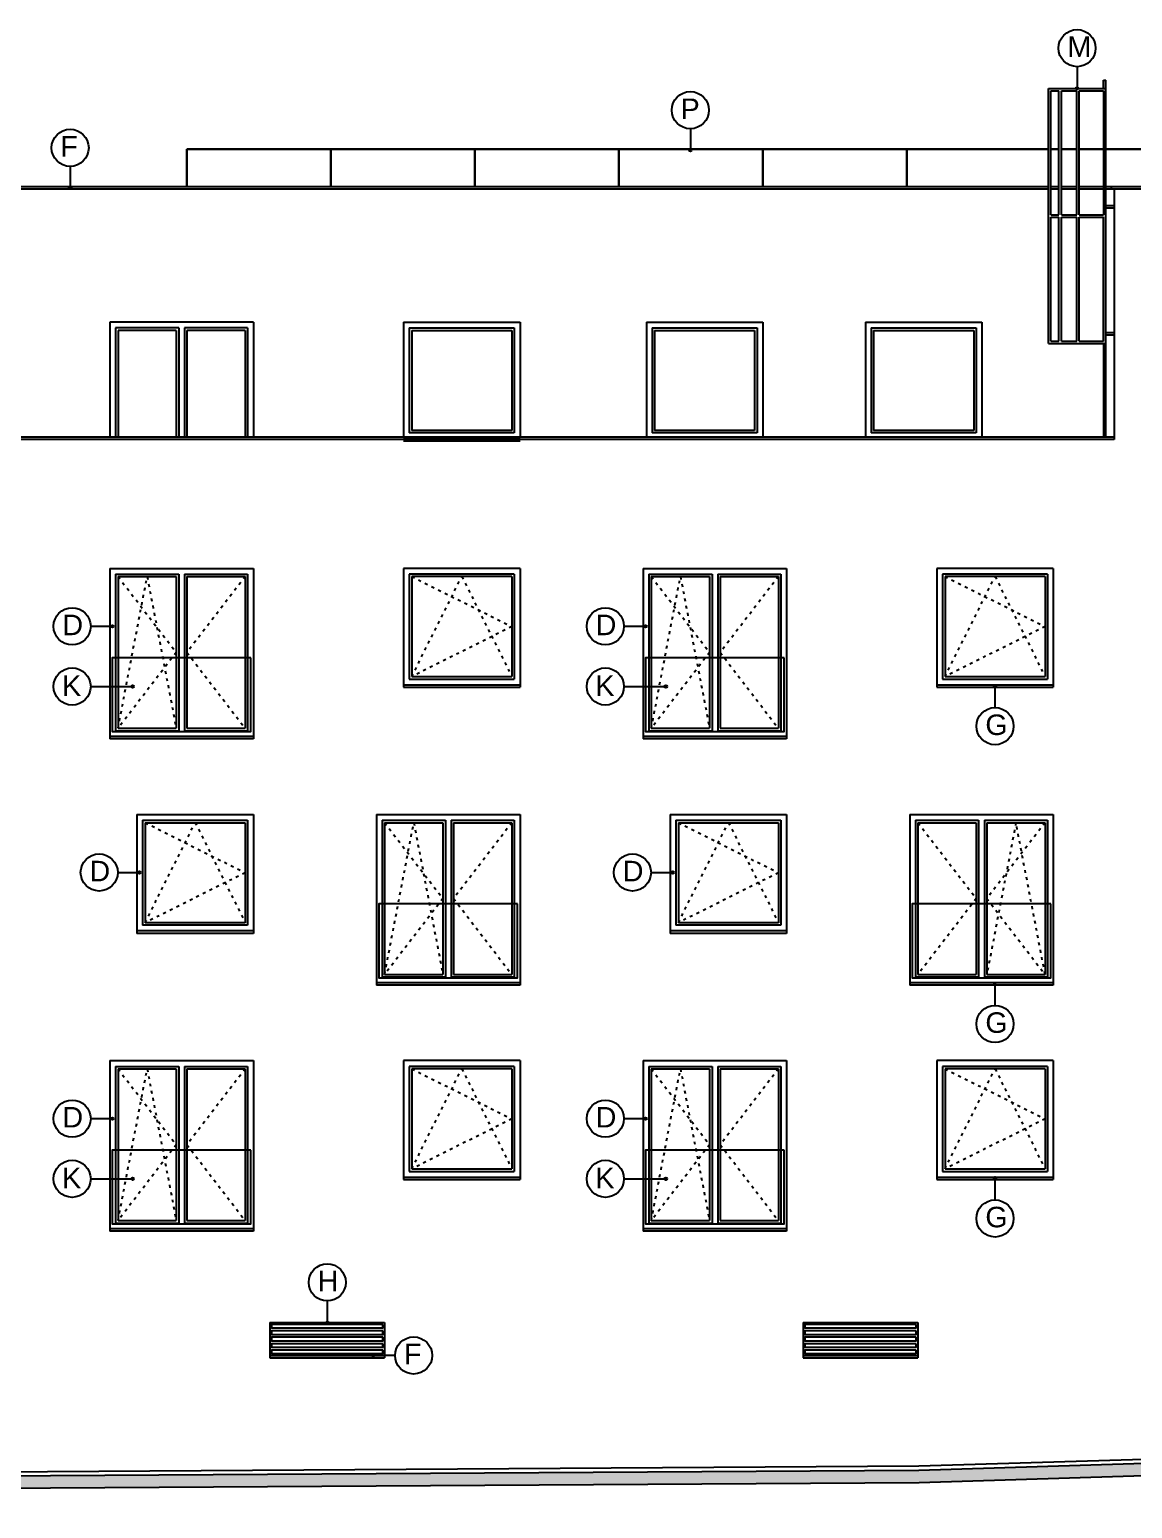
# Model space of a CAD drawing. Extents: x 3792242 to 5145247, y -1546315 to -1031918.
# Drawn here: x 4295580 to 4309022, y -1531721 to -1513697 of the extents above; entities that cross this region are included whole.
import ezdxf

# ---------------------------------------------------------------- set-up
doc = ezdxf.new("R2010")
doc.units = 0
doc.header["$MEASUREMENT"] = 0
doc.linetypes.add('ACAD_ISO03W100', pattern=[30, 12, -18])
for name, color, linetype in [('OKNÁ', 143, 'CONTINUOUS'), ('TENKÁ', 7, 'CONTINUOUS'), ('tzb', 153, 'CONTINUOUS'), ('ZARIADENIE1', 145, 'CONTINUOUS'), ('ZZ-elektro', 221, 'CONTINUOUS')]:
    doc.layers.add(name, color=color, linetype=linetype)
doc.styles.add('ARIAL', font='arial.ttf')

msp = doc.modelspace()

# ---------------------------------------------------------------- hatches: boundary and pattern name
at = {"layer": 'TENKÁ', "ltscale": 0.25}
h = msp.add_hatch(color=256, dxfattribs=at)
h.dxf.hatch_style = 1
h.paths.add_polyline_path([(4308332.714, -1514413.77, 1), (4308362.714, -1514413.77, 1)])
h = msp.add_hatch(color=256, dxfattribs=at)
h.dxf.hatch_style = 1
h.paths.add_polyline_path([(4303618.793, -1515169.893, 1), (4303648.793, -1515169.893, 1)])
h = msp.add_hatch(color=256, dxfattribs=at)
h.dxf.hatch_style = 1
h.paths.add_polyline_path([(4296059.183, -1515628.77, 1), (4296089.183, -1515628.77, 1)])
h = msp.add_hatch(color=256, dxfattribs=at)
h.dxf.hatch_style = 1
h.paths.add_polyline_path([(4296588.445, -1520985.5, 1), (4296588.445, -1520955.5, 1)])
h = msp.add_hatch(color=256, dxfattribs=at)
h.dxf.hatch_style = 1
h.paths.add_polyline_path([(4303088.445, -1520985.5, 1), (4303088.445, -1520955.5, 1)])
h = msp.add_hatch(color=256, dxfattribs=at)
h.dxf.hatch_style = 1
h.paths.add_polyline_path([(4296834.945, -1521718.913, 1), (4296834.945, -1521688.913, 1)])
h = msp.add_hatch(color=256, dxfattribs=at)
h.dxf.hatch_style = 1
h.paths.add_polyline_path([(4303334.945, -1521718.913, 1), (4303334.945, -1521688.913, 1)])
h = msp.add_hatch(color=256, dxfattribs=at)
h.dxf.hatch_style = 1
h.paths.add_polyline_path([(4307362.714, -1521697.018, 1), (4307332.714, -1521697.018, 1)])
h = msp.add_hatch(color=256, dxfattribs=at)
h.dxf.hatch_style = 1
h.paths.add_polyline_path([(4296918.445, -1523985.5, 1), (4296918.445, -1523955.5, 1)])
h = msp.add_hatch(color=256, dxfattribs=at)
h.dxf.hatch_style = 1
h.paths.add_polyline_path([(4303418.445, -1523985.5, 1), (4303418.445, -1523955.5, 1)])
h = msp.add_hatch(color=256, dxfattribs=at)
h.dxf.hatch_style = 1
h.paths.add_polyline_path([(4307362.714, -1525327.018, 1), (4307332.714, -1525327.018, 1)])
h = msp.add_hatch(color=256, dxfattribs=at)
h.dxf.hatch_style = 1
h.paths.add_polyline_path([(4296588.445, -1526985.5, 1), (4296588.445, -1526955.5, 1)])
h = msp.add_hatch(color=256, dxfattribs=at)
h.dxf.hatch_style = 1
h.paths.add_polyline_path([(4303088.445, -1526985.5, 1), (4303088.445, -1526955.5, 1)])
h = msp.add_hatch(color=256, dxfattribs=at)
h.dxf.hatch_style = 1
h.paths.add_polyline_path([(4296834.945, -1527718.913, 1), (4296834.945, -1527688.913, 1)])
h = msp.add_hatch(color=256, dxfattribs=at)
h.dxf.hatch_style = 1
h.paths.add_polyline_path([(4303334.945, -1527718.913, 1), (4303334.945, -1527688.913, 1)])
h = msp.add_hatch(color=256, dxfattribs=at)
h.dxf.hatch_style = 1
h.paths.add_polyline_path([(4307362.714, -1527697.018, 1), (4307332.714, -1527697.018, 1)])
h = msp.add_hatch(color=256, dxfattribs=at)
h.dxf.hatch_style = 1
h.paths.add_polyline_path([(4299192.714, -1529457.02, 1), (4299222.714, -1529457.02, 1)])
h = msp.add_hatch(color=256, dxfattribs=at)
h.dxf.hatch_style = 1
h.paths.add_polyline_path([(4299770.312, -1529872.02, -1), (4299770.312, -1529842.02, -1)])
at = {"layer": 'TENKÁ'}
h = msp.add_hatch(color=8, dxfattribs=at)
h.dxf.hatch_style = 1
h.paths.add_polyline_path([(4257090.843, -1531571.467), (4257090.843, -1531721.47), (4282577.714, -1531557.32), (4284407.714, -1531545.534), (4306421.874, -1531403.751), (4309387.714, -1531314.601), (4311217.714, -1531259.594), (4330429.911, -1530682.097), (4330429.911, -1530532.03), (4306419.138, -1531253.765)])

# ---------------------------------------------------------------- linework, layer by layer
at = {"layer": 'OKNÁ'}
for p, q in [((4297367.714, -1517363.77), (4296657.714, -1517363.77)), ((4296657.714, -1517363.77), (4296657.714, -1518663.77)), ((4297367.714, -1517363.77), (4297367.714, -1518663.77)), ((4298207.714, -1517363.77), (4297497.714, -1517363.77)), ((4297497.714, -1517363.77), (4297497.714, -1518663.77)), ((4298207.714, -1517363.77), (4298207.714, -1518663.77)), ((4300237.714, -1517363.77), (4301457.714, -1517363.77)), ((4300237.714, -1517363.77), (4300237.714, -1518583.77)), ((4301457.714, -1517363.77), (4301457.714, -1518583.77)), ((4303197.714, -1517363.77), (4304417.714, -1517363.77)), ((4303197.714, -1517363.77), (4303197.714, -1518583.77)), ((4304417.714, -1517363.77), (4304417.714, -1518583.77)), ((4305867.714, -1517363.77), (4307087.714, -1517363.77)), ((4305867.714, -1517363.77), (4305867.714, -1518583.77)), ((4307087.714, -1517363.77), (4307087.714, -1518583.77)), ((4301457.714, -1518583.77), (4300237.714, -1518583.77)), ((4304417.714, -1518583.77), (4303197.714, -1518583.77)), ((4307087.714, -1518583.77), (4305867.714, -1518583.77)), ((4296657.714, -1520363.77), (4297367.714, -1520363.77)), ((4296657.714, -1520363.77), (4296657.714, -1522213.77)), ((4297367.714, -1520363.77), (4297367.714, -1522213.77)), ((4297497.714, -1520363.77), (4298207.714, -1520363.77)), ((4297497.714, -1520363.77), (4297497.714, -1522213.77)), ((4298207.714, -1520363.77), (4298207.714, -1522213.77)), ((4301457.714, -1520363.77), (4300237.714, -1520363.77)), ((4300237.714, -1520363.77), (4300237.714, -1521583.77)), ((4301457.714, -1520363.77), (4301457.714, -1521583.77)), ((4303157.714, -1520363.77), (4303867.714, -1520363.77)), ((4303157.714, -1520363.77), (4303157.714, -1522213.77)), ((4303867.714, -1520363.77), (4303867.714, -1522213.77)), ((4303997.714, -1520363.77), (4304707.714, -1520363.77)), ((4303997.714, -1520363.77), (4303997.714, -1522213.77)), ((4304707.714, -1520363.77), (4304707.714, -1522213.77)), ((4307957.714, -1520363.77), (4306737.714, -1520363.77)), ((4306737.714, -1520363.77), (4306737.714, -1521583.77)), ((4307957.714, -1520363.77), (4307957.714, -1521583.77)), ((4300237.714, -1521583.77), (4301457.714, -1521583.77)), ((4306737.714, -1521583.77), (4307957.714, -1521583.77)), ((4296657.714, -1522213.77), (4297367.714, -1522213.77)), ((4297497.714, -1522213.77), (4298207.714, -1522213.77)), ((4303157.714, -1522213.77), (4303867.714, -1522213.77)), ((4303997.714, -1522213.77), (4304707.714, -1522213.77)), ((4296987.714, -1523363.77), (4298207.714, -1523363.77)), ((4296987.714, -1523363.77), (4296987.714, -1524583.77)), ((4298207.714, -1523363.77), (4298207.714, -1524583.77)), ((4299907.714, -1523363.77), (4300617.714, -1523363.77)), ((4299907.714, -1523363.77), (4299907.714, -1525213.77)), ((4300617.714, -1523363.77), (4300617.714, -1525213.77)), ((4300747.714, -1523363.77), (4301457.714, -1523363.77)), ((4300747.714, -1523363.77), (4300747.714, -1525213.77)), ((4301457.714, -1523363.77), (4301457.714, -1525213.77)), ((4303487.714, -1523363.77), (4304707.714, -1523363.77)), ((4303487.714, -1523363.77), (4303487.714, -1524583.77)), ((4304707.714, -1523363.77), (4304707.714, -1524583.77)), ((4306407.714, -1523363.77), (4307117.714, -1523363.77)), ((4306407.714, -1523363.77), (4306407.714, -1525213.77)), ((4307117.714, -1523363.77), (4307117.714, -1525213.77)), ((4307247.714, -1523363.77), (4307957.714, -1523363.77)), ((4307247.714, -1523363.77), (4307247.714, -1525213.77)), ((4307957.714, -1523363.77), (4307957.714, -1525213.77)), ((4298207.714, -1524583.77), (4296987.714, -1524583.77)), ((4304707.714, -1524583.77), (4303487.714, -1524583.77)), ((4299907.714, -1525213.77), (4300617.714, -1525213.77)), ((4300747.714, -1525213.77), (4301457.714, -1525213.77)), ((4306407.714, -1525213.77), (4307117.714, -1525213.77)), ((4307247.714, -1525213.77), (4307957.714, -1525213.77)), ((4296657.714, -1526363.77), (4297367.714, -1526363.77)), ((4296657.714, -1526363.77), (4296657.714, -1528213.77)), ((4297367.714, -1526363.77), (4297367.714, -1528213.77)), ((4297497.714, -1526363.77), (4298207.714, -1526363.77)), ((4297497.714, -1526363.77), (4297497.714, -1528213.77)), ((4298207.714, -1526363.77), (4298207.714, -1528213.77)), ((4301457.714, -1526363.77), (4300237.714, -1526363.77)), ((4300237.714, -1526363.77), (4300237.714, -1527583.77)), ((4301457.714, -1526363.77), (4301457.714, -1527583.77)), ((4303157.714, -1526363.77), (4303867.714, -1526363.77)), ((4303157.714, -1526363.77), (4303157.714, -1528213.77)), ((4303867.714, -1526363.77), (4303867.714, -1528213.77)), ((4303997.714, -1526363.77), (4304707.714, -1526363.77)), ((4303997.714, -1526363.77), (4303997.714, -1528213.77)), ((4304707.714, -1526363.77), (4304707.714, -1528213.77)), ((4307957.714, -1526363.77), (4306737.714, -1526363.77)), ((4306737.714, -1526363.77), (4306737.714, -1527583.77)), ((4307957.714, -1526363.77), (4307957.714, -1527583.77)), ((4300237.714, -1527583.77), (4301457.714, -1527583.77)), ((4306737.714, -1527583.77), (4307957.714, -1527583.77)), ((4296657.714, -1528213.77), (4297367.714, -1528213.77)), ((4297497.714, -1528213.77), (4298207.714, -1528213.77)), ((4303157.714, -1528213.77), (4303867.714, -1528213.77)), ((4303997.714, -1528213.77), (4304707.714, -1528213.77))]:
    msp.add_line(p, q, dxfattribs=at)
at = {"layer": 'OKNÁ', "linetype": 'ACAD_ISO03W100', "ltscale": 3}
for p, q in [((4296657.714, -1520363.77), (4297367.714, -1521288.77)), ((4296657.714, -1522213.77), (4297012.714, -1520363.77)), ((4297012.714, -1520363.77), (4297367.714, -1522213.77)), ((4298207.714, -1520363.77), (4297497.714, -1521288.77)), ((4300237.714, -1520363.77), (4301457.714, -1520973.77)), ((4300237.714, -1521583.77), (4300847.714, -1520363.77)), ((4300847.714, -1520363.77), (4301457.714, -1521583.77)), ((4303157.714, -1520363.77), (4303867.714, -1521288.77)), ((4303157.714, -1522213.77), (4303512.714, -1520363.77)), ((4303512.714, -1520363.77), (4303867.714, -1522213.77)), ((4304707.714, -1520363.77), (4303997.714, -1521288.77)), ((4306737.714, -1520363.77), (4307957.714, -1520973.77)), ((4306737.714, -1521583.77), (4307347.714, -1520363.77)), ((4307347.714, -1520363.77), (4307957.714, -1521583.77)), ((4301457.714, -1520973.77), (4300237.714, -1521583.77)), ((4307957.714, -1520973.77), (4306737.714, -1521583.77)), ((4297367.714, -1521288.77), (4296657.714, -1522213.77)), ((4297497.714, -1521288.77), (4298207.714, -1522213.77)), ((4303867.714, -1521288.77), (4303157.714, -1522213.77)), ((4303997.714, -1521288.77), (4304707.714, -1522213.77)), ((4296987.714, -1523363.77), (4298207.714, -1523973.77)), ((4296987.714, -1524583.77), (4297597.714, -1523363.77)), ((4297597.714, -1523363.77), (4298207.714, -1524583.77)), ((4299907.714, -1523363.77), (4300617.714, -1524288.77)), ((4299907.714, -1525213.77), (4300262.714, -1523363.77)), ((4300262.714, -1523363.77), (4300617.714, -1525213.77)), ((4301457.714, -1523363.77), (4300747.714, -1524288.77)), ((4303487.714, -1523363.77), (4304707.714, -1523973.77)), ((4303487.714, -1524583.77), (4304097.714, -1523363.77)), ((4304097.714, -1523363.77), (4304707.714, -1524583.77)), ((4306407.714, -1523363.77), (4307117.714, -1524288.77)), ((4307957.714, -1523363.77), (4307247.714, -1524288.77)), ((4307602.714, -1523363.77), (4307247.714, -1525213.77)), ((4307957.714, -1525213.77), (4307602.714, -1523363.77)), ((4298207.714, -1523973.77), (4296987.714, -1524583.77)), ((4304707.714, -1523973.77), (4303487.714, -1524583.77)), ((4300617.714, -1524288.77), (4299907.714, -1525213.77)), ((4300747.714, -1524288.77), (4301457.714, -1525213.77)), ((4307117.714, -1524288.77), (4306407.714, -1525213.77)), ((4307247.714, -1524288.77), (4307957.714, -1525213.77)), ((4296657.714, -1526363.77), (4297367.714, -1527288.77)), ((4296657.714, -1528213.77), (4297012.714, -1526363.77)), ((4297012.714, -1526363.77), (4297367.714, -1528213.77)), ((4298207.714, -1526363.77), (4297497.714, -1527288.77)), ((4300237.714, -1526363.77), (4301457.714, -1526973.77)), ((4300237.714, -1527583.77), (4300847.714, -1526363.77)), ((4300847.714, -1526363.77), (4301457.714, -1527583.77)), ((4303157.714, -1526363.77), (4303867.714, -1527288.77)), ((4303157.714, -1528213.77), (4303512.714, -1526363.77)), ((4303512.714, -1526363.77), (4303867.714, -1528213.77)), ((4304707.714, -1526363.77), (4303997.714, -1527288.77)), ((4306737.714, -1526363.77), (4307957.714, -1526973.77)), ((4306737.714, -1527583.77), (4307347.714, -1526363.77)), ((4307347.714, -1526363.77), (4307957.714, -1527583.77)), ((4301457.714, -1526973.77), (4300237.714, -1527583.77)), ((4307957.714, -1526973.77), (4306737.714, -1527583.77)), ((4297367.714, -1527288.77), (4296657.714, -1528213.77)), ((4297497.714, -1527288.77), (4298207.714, -1528213.77)), ((4303867.714, -1527288.77), (4303157.714, -1528213.77)), ((4303997.714, -1527288.77), (4304707.714, -1528213.77))]:
    msp.add_line(p, q, dxfattribs=at)
at = {"layer": 'TENKÁ', "ltscale": 0.25}
for p, q in [((4308347.714, -1514149.711), (4308347.714, -1514413.77)), ((4303633.793, -1514905.833), (4303633.793, -1515169.893)), ((4296074.183, -1515364.711), (4296074.183, -1515628.77)), ((4296324.386, -1520970.5), (4296588.445, -1520970.5)), ((4302824.386, -1520970.5), (4303088.445, -1520970.5)), ((4296324.386, -1521703.913), (4296834.945, -1521703.913)), ((4302824.386, -1521703.913), (4303334.945, -1521703.913)), ((4307347.714, -1521961.078), (4307347.714, -1521697.018)), ((4296654.386, -1523970.5), (4296918.445, -1523970.5)), ((4303154.386, -1523970.5), (4303418.445, -1523970.5)), ((4307347.714, -1525591.078), (4307347.714, -1525327.018)), ((4296324.386, -1526970.5), (4296588.445, -1526970.5)), ((4302824.386, -1526970.5), (4303088.445, -1526970.5)), ((4296324.386, -1527703.913), (4296834.945, -1527703.913)), ((4302824.386, -1527703.913), (4303334.945, -1527703.913)), ((4307347.714, -1527961.078), (4307347.714, -1527697.018)), ((4299207.714, -1529192.961), (4299207.714, -1529457.02)), ((4300034.371, -1529857.02), (4299770.312, -1529857.02))]:
    msp.add_line(p, q, dxfattribs=at)
at = {"layer": 'TENKÁ'}
for p, q in [((4307997.714, -1515613.77), (4262097.714, -1515613.77)), ((4307997.714, -1515643.77), (4262097.714, -1515643.77)), ((4308127.236, -1515613.77), (4308027.714, -1515613.77)), ((4308127.236, -1515643.77), (4308027.714, -1515643.77)), ((4308344.78, -1515613.77), (4308157.236, -1515613.77)), ((4308344.78, -1515643.77), (4308157.236, -1515643.77)), ((4308667.714, -1515613.77), (4308374.78, -1515613.77)), ((4308667.714, -1515643.77), (4308374.78, -1515643.77)), ((4322827.714, -1515613.77), (4308697.714, -1515613.77)), ((4322827.714, -1515643.77), (4308697.714, -1515643.77)), ((4308767.714, -1515643.77), (4308767.714, -1515613.77)), ((4308797.714, -1515643.77), (4308797.714, -1518693.77)), ((4296557.714, -1517263.77), (4296557.714, -1518663.77)), ((4298307.714, -1517263.77), (4296557.714, -1517263.77)), ((4298307.714, -1517263.77), (4298307.714, -1518663.77)), ((4300137.714, -1517263.77), (4301557.714, -1517263.77)), ((4300137.714, -1517263.77), (4300137.714, -1518663.77)), ((4301557.714, -1517263.77), (4301557.714, -1518663.77)), ((4303097.714, -1517263.77), (4304517.714, -1517263.77)), ((4303097.714, -1517263.77), (4303097.714, -1518663.77)), ((4304517.714, -1517263.77), (4304517.714, -1518663.77)), ((4305767.714, -1517263.77), (4307187.714, -1517263.77)), ((4305767.714, -1517263.77), (4305767.714, -1518663.77)), ((4307187.714, -1517263.77), (4307187.714, -1518663.77)), ((4297397.714, -1517333.77), (4296627.714, -1517333.77)), ((4296627.714, -1517333.77), (4296627.714, -1518663.77)), ((4297397.714, -1517333.77), (4297397.714, -1518663.77)), ((4298237.714, -1517333.77), (4297467.714, -1517333.77)), ((4297467.714, -1517333.77), (4297467.714, -1518663.77)), ((4298237.714, -1517333.77), (4298237.714, -1518663.77)), ((4300207.714, -1517333.77), (4301487.714, -1517333.77)), ((4300207.714, -1517333.77), (4300207.714, -1518613.77)), ((4301487.714, -1517333.77), (4301487.714, -1518613.77)), ((4303167.714, -1517333.77), (4304447.714, -1517333.77)), ((4303167.714, -1517333.77), (4303167.714, -1518613.77)), ((4304447.714, -1517333.77), (4304447.714, -1518613.77)), ((4305837.714, -1517333.77), (4307117.714, -1517333.77)), ((4305837.714, -1517333.77), (4305837.714, -1518613.77)), ((4307117.714, -1517333.77), (4307117.714, -1518613.77)), ((4308797.714, -1518663.77), (4262097.714, -1518663.77)), ((4308797.714, -1518693.77), (4262097.714, -1518693.77)), ((4301557.714, -1518683.77), (4300137.714, -1518683.77)), ((4301487.714, -1518613.77), (4300207.714, -1518613.77)), ((4304447.714, -1518613.77), (4303167.714, -1518613.77)), ((4307117.714, -1518613.77), (4305837.714, -1518613.77)), ((4301557.714, -1518713.77), (4300137.714, -1518713.77)), ((4296557.714, -1520263.77), (4298307.714, -1520263.77)), ((4296557.714, -1520263.77), (4296557.714, -1522343.77)), ((4298307.714, -1520263.77), (4298307.714, -1522343.77)), ((4300137.714, -1520263.77), (4300137.714, -1521713.77)), ((4301557.714, -1520263.77), (4300137.714, -1520263.77)), ((4301557.714, -1520263.77), (4301557.714, -1521713.77)), ((4303057.714, -1520263.77), (4304807.714, -1520263.77)), ((4303057.714, -1520263.77), (4303057.714, -1522343.77)), ((4304807.714, -1520263.77), (4304807.714, -1522343.77)), ((4306637.714, -1520263.77), (4306637.714, -1521713.77)), ((4308057.714, -1520263.77), (4306637.714, -1520263.77)), ((4308057.714, -1520263.77), (4308057.714, -1521713.77)), ((4296627.714, -1520333.77), (4297397.714, -1520333.77)), ((4296627.714, -1520333.77), (4296627.714, -1522243.77)), ((4297397.714, -1520333.77), (4297397.714, -1522243.77)), ((4297467.714, -1520333.77), (4298237.714, -1520333.77)), ((4297467.714, -1520333.77), (4297467.714, -1522243.77)), ((4298237.714, -1520333.77), (4298237.714, -1522243.77)), ((4301487.714, -1520333.77), (4300207.714, -1520333.77)), ((4300207.714, -1520333.77), (4300207.714, -1521613.77)), ((4301487.714, -1520333.77), (4301487.714, -1521613.77)), ((4303127.714, -1520333.77), (4303897.714, -1520333.77)), ((4303127.714, -1520333.77), (4303127.714, -1522243.77)), ((4303897.714, -1520333.77), (4303897.714, -1522243.77)), ((4303967.714, -1520333.77), (4304737.714, -1520333.77)), ((4303967.714, -1520333.77), (4303967.714, -1522243.77)), ((4304737.714, -1520333.77), (4304737.714, -1522243.77)), ((4307987.714, -1520333.77), (4306707.714, -1520333.77)), ((4306707.714, -1520333.77), (4306707.714, -1521613.77)), ((4307987.714, -1520333.77), (4307987.714, -1521613.77)), ((4300137.714, -1521683.77), (4301557.714, -1521683.77)), ((4300137.714, -1521713.77), (4301557.714, -1521713.77)), ((4300207.714, -1521613.77), (4301487.714, -1521613.77)), ((4306637.714, -1521683.77), (4308057.714, -1521683.77)), ((4306637.714, -1521713.77), (4308057.714, -1521713.77)), ((4306707.714, -1521613.77), (4307987.714, -1521613.77)), ((4298307.714, -1522313.77), (4296557.714, -1522313.77)), ((4296627.714, -1522243.77), (4297397.714, -1522243.77)), ((4297467.714, -1522243.77), (4298237.714, -1522243.77)), ((4304807.714, -1522313.77), (4303057.714, -1522313.77)), ((4303127.714, -1522243.77), (4303897.714, -1522243.77)), ((4303967.714, -1522243.77), (4304737.714, -1522243.77)), ((4298307.714, -1522343.77), (4296557.714, -1522343.77)), ((4304807.714, -1522343.77), (4303057.714, -1522343.77)), ((4296887.714, -1523263.77), (4298307.714, -1523263.77)), ((4296887.714, -1523263.77), (4296887.714, -1524713.77)), ((4296957.714, -1523333.77), (4298237.714, -1523333.77)), ((4296957.714, -1523333.77), (4296957.714, -1524613.77)), ((4298237.714, -1523333.77), (4298237.714, -1524613.77)), ((4298307.714, -1523263.77), (4298307.714, -1524713.77)), ((4299807.714, -1523263.77), (4301557.714, -1523263.77)), ((4299807.714, -1523263.77), (4299807.714, -1525343.77)), ((4299877.714, -1523333.77), (4300647.714, -1523333.77)), ((4299877.714, -1523333.77), (4299877.714, -1525243.77)), ((4300647.714, -1523333.77), (4300647.714, -1525243.77)), ((4300717.714, -1523333.77), (4301487.714, -1523333.77)), ((4300717.714, -1523333.77), (4300717.714, -1525243.77)), ((4301487.714, -1523333.77), (4301487.714, -1525243.77)), ((4301557.714, -1523263.77), (4301557.714, -1525343.77)), ((4303387.714, -1523263.77), (4304807.714, -1523263.77)), ((4303387.714, -1523263.77), (4303387.714, -1524713.77)), ((4303457.714, -1523333.77), (4304737.714, -1523333.77)), ((4303457.714, -1523333.77), (4303457.714, -1524613.77)), ((4304737.714, -1523333.77), (4304737.714, -1524613.77)), ((4304807.714, -1523263.77), (4304807.714, -1524713.77)), ((4306307.714, -1523263.77), (4308057.714, -1523263.77)), ((4306307.714, -1523263.77), (4306307.714, -1525343.77)), ((4306377.714, -1523333.77), (4307147.714, -1523333.77)), ((4306377.714, -1523333.77), (4306377.714, -1525243.77)), ((4307147.714, -1523333.77), (4307147.714, -1525243.77)), ((4307217.714, -1523333.77), (4307987.714, -1523333.77)), ((4307217.714, -1523333.77), (4307217.714, -1525243.77)), ((4307987.714, -1523333.77), (4307987.714, -1525243.77)), ((4308057.714, -1523263.77), (4308057.714, -1525343.77)), ((4298237.714, -1524613.77), (4296957.714, -1524613.77)), ((4304737.714, -1524613.77), (4303457.714, -1524613.77)), ((4298307.714, -1524683.77), (4296887.714, -1524683.77)), ((4298307.714, -1524713.77), (4296887.714, -1524713.77)), ((4304807.714, -1524683.77), (4303387.714, -1524683.77)), ((4304807.714, -1524713.77), (4303387.714, -1524713.77)), ((4301557.714, -1525313.77), (4299807.714, -1525313.77)), ((4301557.714, -1525343.77), (4299807.714, -1525343.77)), ((4299877.714, -1525243.77), (4300647.714, -1525243.77)), ((4300717.714, -1525243.77), (4301487.714, -1525243.77)), ((4308057.714, -1525313.77), (4306307.714, -1525313.77)), ((4308057.714, -1525343.77), (4306307.714, -1525343.77)), ((4306377.714, -1525243.77), (4307147.714, -1525243.77)), ((4307217.714, -1525243.77), (4307987.714, -1525243.77)), ((4296557.714, -1526263.77), (4298307.714, -1526263.77)), ((4296557.714, -1526263.77), (4296557.714, -1528343.77)), ((4298307.714, -1526263.77), (4298307.714, -1528343.77)), ((4300137.714, -1526263.77), (4300137.714, -1527713.77)), ((4301557.714, -1526263.77), (4300137.714, -1526263.77)), ((4301557.714, -1526263.77), (4301557.714, -1527713.77)), ((4303057.714, -1526263.77), (4304807.714, -1526263.77)), ((4303057.714, -1526263.77), (4303057.714, -1528343.77)), ((4304807.714, -1526263.77), (4304807.714, -1528343.77)), ((4306637.714, -1526263.77), (4306637.714, -1527713.77)), ((4308057.714, -1526263.77), (4306637.714, -1526263.77)), ((4308057.714, -1526263.77), (4308057.714, -1527713.77)), ((4296627.714, -1526333.77), (4297397.714, -1526333.77)), ((4296627.714, -1526333.77), (4296627.714, -1528243.77)), ((4297397.714, -1526333.77), (4297397.714, -1528243.77)), ((4297467.714, -1526333.77), (4298237.714, -1526333.77)), ((4297467.714, -1526333.77), (4297467.714, -1528243.77)), ((4298237.714, -1526333.77), (4298237.714, -1528243.77)), ((4301487.714, -1526333.77), (4300207.714, -1526333.77)), ((4300207.714, -1526333.77), (4300207.714, -1527613.77)), ((4301487.714, -1526333.77), (4301487.714, -1527613.77)), ((4303127.714, -1526333.77), (4303897.714, -1526333.77)), ((4303127.714, -1526333.77), (4303127.714, -1528243.77)), ((4303897.714, -1526333.77), (4303897.714, -1528243.77)), ((4303967.714, -1526333.77), (4304737.714, -1526333.77)), ((4303967.714, -1526333.77), (4303967.714, -1528243.77)), ((4304737.714, -1526333.77), (4304737.714, -1528243.77)), ((4307987.714, -1526333.77), (4306707.714, -1526333.77)), ((4306707.714, -1526333.77), (4306707.714, -1527613.77)), ((4307987.714, -1526333.77), (4307987.714, -1527613.77)), ((4300137.714, -1527683.77), (4301557.714, -1527683.77)), ((4300137.714, -1527713.77), (4301557.714, -1527713.77)), ((4300207.714, -1527613.77), (4301487.714, -1527613.77)), ((4306637.714, -1527683.77), (4308057.714, -1527683.77)), ((4306637.714, -1527713.77), (4308057.714, -1527713.77)), ((4306707.714, -1527613.77), (4307987.714, -1527613.77)), ((4296627.714, -1528243.77), (4297397.714, -1528243.77)), ((4297467.714, -1528243.77), (4298237.714, -1528243.77)), ((4303127.714, -1528243.77), (4303897.714, -1528243.77)), ((4303967.714, -1528243.77), (4304737.714, -1528243.77)), ((4298307.714, -1528313.77), (4296557.714, -1528313.77)), ((4298307.714, -1528343.77), (4296557.714, -1528343.77)), ((4304807.714, -1528313.77), (4303057.714, -1528313.77)), ((4304807.714, -1528343.77), (4303057.714, -1528343.77)), ((4306418.225, -1531203.77), (4330429.911, -1530482.007)), ((4257090.843, -1531521.466), (4306418.225, -1531203.77))]:
    msp.add_line(p, q, dxfattribs=at)
at = {"layer": 'TENKÁ', "color": 8}
for p, q in [((4298507.714, -1529457.02), (4298507.714, -1529887.02)), ((4298507.714, -1529457.02), (4299907.714, -1529457.02)), ((4299907.714, -1529457.02), (4299907.714, -1529887.02)), ((4305007.714, -1529457.02), (4305007.714, -1529887.02)), ((4305007.714, -1529457.02), (4306407.714, -1529457.02)), ((4306407.714, -1529457.02), (4306407.714, -1529887.02)), ((4298507.714, -1529857.02), (4299907.714, -1529857.02)), ((4305007.714, -1529857.02), (4306407.714, -1529857.02)), ((4298507.714, -1529887.02), (4299907.714, -1529887.02)), ((4305007.714, -1529887.02), (4306407.714, -1529887.02)), ((4306419.138, -1531253.765), (4330429.911, -1530532.03)), ((4306421.874, -1531403.751), (4330429.911, -1530682.097)), ((4257090.843, -1531571.467), (4306419.138, -1531253.765)), ((4257090.843, -1531721.47), (4306421.874, -1531403.751))]:
    msp.add_line(p, q, dxfattribs=at)
for points in [[(4299885.714, -1529479.77), (4298529.714, -1529479.77), (4298529.714, -1529522.27), (4299885.714, -1529522.27)], [(4306385.714, -1529479.77), (4305029.714, -1529479.77), (4305029.714, -1529522.27), (4306385.714, -1529522.27)], [(4299885.714, -1529557.77), (4298529.714, -1529557.77), (4298529.714, -1529600.27), (4299885.714, -1529600.27)], [(4299885.714, -1529635.77), (4298529.714, -1529635.77), (4298529.714, -1529678.27), (4299885.714, -1529678.27)], [(4306385.714, -1529557.77), (4305029.714, -1529557.77), (4305029.714, -1529600.27), (4306385.714, -1529600.27)], [(4306385.714, -1529635.77), (4305029.714, -1529635.77), (4305029.714, -1529678.27), (4306385.714, -1529678.27)], [(4299885.714, -1529713.77), (4298529.714, -1529713.77), (4298529.714, -1529756.27), (4299885.714, -1529756.27)], [(4299885.714, -1529791.77), (4298529.714, -1529791.77), (4298529.714, -1529834.27), (4299885.714, -1529834.27)], [(4306385.714, -1529713.77), (4305029.714, -1529713.77), (4305029.714, -1529756.27), (4306385.714, -1529756.27)], [(4306385.714, -1529791.77), (4305029.714, -1529791.77), (4305029.714, -1529834.27), (4306385.714, -1529834.27)]]:
    msp.add_lwpolyline(points, close=True, dxfattribs=at)
at = {"layer": 'TENKÁ', "ltscale": 0.25}
for centre, radius in [((4308347.714, -1513923.539), 226.172), ((4303633.793, -1514679.662), 226.172), ((4308347.714, -1514413.77), 15), ((4296074.183, -1515138.539), 226.172), ((4303633.793, -1515169.893), 15), ((4296074.183, -1515628.77), 15), ((4296098.214, -1520970.5), 226.172), ((4302598.214, -1520970.5), 226.172), ((4296588.445, -1520970.5), 15), ((4303088.445, -1520970.5), 15), ((4296098.214, -1521703.913), 226.172), ((4302598.214, -1521703.913), 226.172), ((4296834.945, -1521703.913), 15), ((4303334.945, -1521703.913), 15), ((4307347.714, -1521697.018), 15), ((4307347.714, -1522187.249), 226.172), ((4296428.214, -1523970.5), 226.172), ((4302928.214, -1523970.5), 226.172), ((4296918.445, -1523970.5), 15), ((4303418.445, -1523970.5), 15), ((4307347.714, -1525327.018), 15), ((4307347.714, -1525817.249), 226.172), ((4296098.214, -1526970.5), 226.172), ((4302598.214, -1526970.5), 226.172), ((4296588.445, -1526970.5), 15), ((4303088.445, -1526970.5), 15), ((4296098.214, -1527703.913), 226.172), ((4302598.214, -1527703.913), 226.172), ((4296834.945, -1527703.913), 15), ((4303334.945, -1527703.913), 15), ((4307347.714, -1527697.018), 15), ((4307347.714, -1528187.249), 226.172), ((4299207.714, -1528966.789), 226.172), ((4299207.714, -1529457.02), 15), ((4300260.543, -1529857.02), 226.172), ((4299770.312, -1529857.02), 15)]:
    msp.add_circle(centre, radius, dxfattribs=at)
at = {"layer": 'tzb', "color": 8, "ltscale": 0.25}
for p, q in [((4308667.714, -1514413.77), (4308667.714, -1514313.77)), ((4308667.714, -1514313.77), (4308697.714, -1514313.77)), ((4308697.714, -1514413.77), (4308697.714, -1514313.77)), ((4307997.714, -1517523.77), (4307997.714, -1514413.77)), ((4307997.714, -1514413.77), (4308697.714, -1514413.77)), ((4308027.714, -1515953.77), (4308027.714, -1514443.77)), ((4308027.714, -1514443.77), (4308127.236, -1514443.77)), ((4308127.236, -1515953.77), (4308127.236, -1514443.77)), ((4308157.236, -1515953.77), (4308157.236, -1514443.77)), ((4308157.236, -1514443.77), (4308344.78, -1514443.77)), ((4308344.78, -1515953.77), (4308344.78, -1514443.77)), ((4308374.78, -1515953.77), (4308374.78, -1514443.77)), ((4308374.78, -1514443.77), (4308667.714, -1514443.77)), ((4308667.714, -1514443.77), (4308667.714, -1515953.77)), ((4308697.714, -1518663.77), (4308697.714, -1514413.77)), ((4308027.714, -1515953.77), (4308127.236, -1515953.77)), ((4308027.714, -1517493.77), (4308027.714, -1515983.77)), ((4308027.714, -1515983.77), (4308127.236, -1515983.77)), ((4308127.236, -1517493.77), (4308127.236, -1515983.77)), ((4308157.236, -1515953.77), (4308344.78, -1515953.77)), ((4308157.236, -1517493.77), (4308157.236, -1515983.77)), ((4308157.236, -1515983.77), (4308344.78, -1515983.77)), ((4308344.78, -1517493.77), (4308344.78, -1515983.77)), ((4308374.78, -1515953.77), (4308667.714, -1515953.77)), ((4308374.78, -1517493.77), (4308374.78, -1515983.77)), ((4308374.78, -1515983.77), (4308667.714, -1515983.77)), ((4308667.714, -1517493.77), (4308667.714, -1515983.77)), ((4308797.714, -1515843.77), (4308697.714, -1515843.77)), ((4308797.714, -1515873.77), (4308697.714, -1515873.77)), ((4308797.714, -1517393.77), (4308697.714, -1517393.77)), ((4308797.714, -1517423.77), (4308697.714, -1517423.77)), ((4307997.714, -1517523.77), (4308697.714, -1517523.77)), ((4308027.714, -1517493.77), (4308127.236, -1517493.77)), ((4308057.714, -1517523.77), (4308157.236, -1517523.77)), ((4308157.236, -1517493.77), (4308344.78, -1517493.77)), ((4308187.236, -1517523.77), (4308374.78, -1517523.77)), ((4308374.78, -1517493.77), (4308667.714, -1517493.77)), ((4308404.78, -1517523.77), (4308697.714, -1517523.77)), ((4308667.714, -1517523.77), (4308667.714, -1518663.77))]:
    msp.add_line(p, q, dxfattribs=at)
at = {"layer": 'ZARIADENIE1'}
for points in [[(4298277.714, -1521353.77), (4296587.714, -1521353.77), (4296587.714, -1522253.77), (4298277.714, -1522253.77)], [(4304777.714, -1521353.77), (4303087.714, -1521353.77), (4303087.714, -1522253.77), (4304777.714, -1522253.77)], [(4301527.714, -1524353.77), (4299837.714, -1524353.77), (4299837.714, -1525253.77), (4301527.714, -1525253.77)], [(4308027.714, -1524353.77), (4306337.714, -1524353.77), (4306337.714, -1525253.77), (4308027.714, -1525253.77)], [(4298277.714, -1527353.77), (4296587.714, -1527353.77), (4296587.714, -1528253.77), (4298277.714, -1528253.77)], [(4304777.714, -1527353.77), (4303087.714, -1527353.77), (4303087.714, -1528253.77), (4304777.714, -1528253.77)]]:
    msp.add_lwpolyline(points, close=True, dxfattribs=at)
at = {"layer": 'ZZ-elektro', "color": 253, "lineweight": 30, "ltscale": 10}
for p, q in [((4297496.987, -1515613.77), (4297496.987, -1515153.77)), ((4297496.987, -1515153.77), (4307997.714, -1515153.77)), ((4299251.987, -1515613.77), (4299251.987, -1515153.77)), ((4301006.987, -1515613.77), (4301006.987, -1515153.77)), ((4302761.987, -1515613.77), (4302761.987, -1515153.77)), ((4304516.987, -1515613.77), (4304516.987, -1515153.77)), ((4306271.987, -1515613.77), (4306271.987, -1515153.77)), ((4308027.714, -1515153.77), (4308127.236, -1515153.77)), ((4308157.236, -1515153.77), (4308344.78, -1515153.77)), ((4308374.78, -1515153.77), (4308667.714, -1515153.77)), ((4308697.714, -1515153.77), (4309781.987, -1515153.77))]:
    msp.add_line(p, q, dxfattribs=at)
at = {"layer": 'ZZ-elektro', "linetype": 'ACAD_ISO03W100', "lineweight": 30, "ltscale": 10}
msp.add_line((4299251.987, -1515613.77), (4299251.987, -1515153.77), dxfattribs=at)
msp.add_line((4299251.987, -1515613.77), (4299251.987, -1515153.77), dxfattribs=at)

# ---------------------------------------------------------------- texts
at = {"layer": 'TENKÁ', "lineweight": 40, "ltscale": 0.25, "style": 'ARIAL'}
for s, p in [('M', (4308229.528, -1514031.43)), ('P', (4303515.607, -1514787.553)), ('F', (4295955.996, -1515246.43)), ('D', (4295980.028, -1521078.391)), ('D', (4302480.028, -1521078.391)), ('K', (4295976.028, -1521819.132)), ('K', (4302476.028, -1521819.132)), ('G', (4307229.528, -1522295.14)), ('D', (4296310.028, -1524078.391)), ('D', (4302810.028, -1524078.391)), ('G', (4307229.528, -1525925.14)), ('D', (4295980.028, -1527078.391)), ('D', (4302480.028, -1527078.391)), ('K', (4295976.028, -1527819.132)), ('K', (4302476.028, -1527819.132)), ('G', (4307229.528, -1528295.14)), ('H', (4299089.528, -1529074.68)), ('F', (4300142.356, -1529964.911))]:
    msp.add_text(s, height=250, dxfattribs=at).set_placement(p)

doc.saveas('drawing.dxf')
